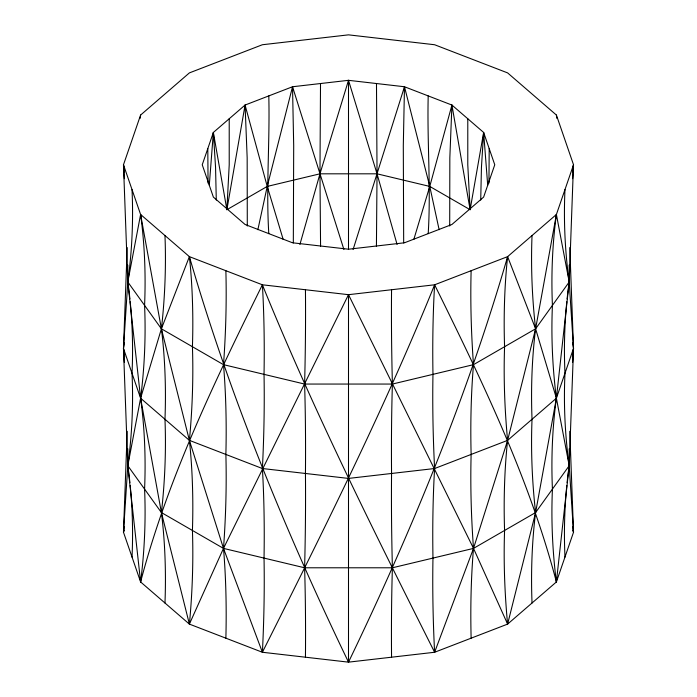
<?xml version="1.0" encoding="UTF-8"?>
<svg xmlns="http://www.w3.org/2000/svg" width="697" height="697" viewBox="0 0 697 697"><rect width="100%" height="100%" fill="white"/><g stroke="black" fill="none" stroke-linecap="round" stroke-linejoin="round"><path stroke-width="1.05" d="M320.576 246.363L319.967 173.814L320.515 83.535M247.296 226.011L247.165 157.87L245.074 105.055L292.522 86.75L348.5 80.321L404.478 86.75L451.926 105.055L483.631 132.447L494.765 164.771L483.631 197.085L451.926 224.478L404.478 242.783L348.5 249.212L292.522 242.783L245.074 224.478L213.369 197.085L202.235 164.771L213.369 132.447L245.074 105.055L267.239 186.421L283.156 239.35M480.721 200.083L481.444 167.358L483.631 132.447L487.708 185.228M376.485 83.535L377.033 173.814L376.424 246.363M208.054 183.154L207.802 148.609M428.202 95.898C427.043 141.857 431.051 187.72 428.202 233.634M293.324 242.948L293.698 145.743L292.522 86.75L267.239 186.421L257.873 229.688M467.783 118.751L467.783 164.753L470.118 209.719L483.631 132.447M489.198 148.609L488.946 183.154M439.127 229.688L429.761 186.421L404.478 86.75L403.302 145.743L403.676 242.948M569.798 431.304L573.526 532.229L556.398 581.951L507.616 624.103L434.614 652.261L348.5 662.15L262.386 652.261L189.384 624.103L140.602 581.951L127.795 465.709L123.474 348.5L127.203 247.566M572.481 172.403A735.535 600.561 0 0 1 573.492 164.762L569.205 281.98L556.398 398.214L535.601 512.548L507.616 624.103L473.516 548.391L348.5 294.683L223.484 548.391L189.384 624.103L161.399 512.548L140.602 398.214L127.795 281.98L123.474 164.771L140.602 115.049L189.384 72.897L262.386 44.739L348.5 34.85L434.614 44.739L507.616 72.897L556.398 115.049L573.526 164.771L556.398 214.484L507.616 256.635L434.614 284.794L348.5 294.683L262.386 284.794C215.007 380.823 167.846 477.942 140.602 581.951L123.474 532.229L127.203 431.304M569.798 247.566L573.526 348.5L569.205 465.709L556.398 581.951C529.154 477.942 481.993 380.823 434.614 284.794C383.725 410.245 323.112 531.367 262.386 652.261L223.484 548.391L189.384 440.365L161.399 328.81L140.602 214.484L123.474 164.771L123.752 169.057M470.118 209.719L451.926 105.055L449.835 157.87L449.704 226.011M123.752 352.795L123.474 348.5L127.795 281.98L127.795 265.078M124.162 530.243L123.474 532.229L127.795 465.709L127.795 448.816M572.62 178.711L573.108 171.201M573.248 169.057L573.526 164.771M572.62 362.449L573.108 354.939M573.248 352.795L573.526 348.5L569.205 281.98L569.205 265.078M209.292 185.228L213.369 132.447L226.882 209.719L229.217 164.753L229.217 118.751M140.245 118.281L140.602 115.049M226.882 209.719L245.074 105.055M556.398 214.484L535.601 328.81L507.616 440.365L473.516 548.391L434.614 652.261C373.888 531.367 313.275 410.245 262.386 284.794L189.384 256.635L140.602 214.484L127.795 281.98L161.399 328.81L223.484 364.653L304.598 384.056L392.402 384.056L473.516 364.653L535.601 328.81L569.205 281.98L556.398 214.484A735.535 554.847 35.7 0 0 552.425 305.399A735.535 554.847 35.7 0 0 556.372 398.214A735.535 554.847 35.7 0 0 552.425 489.128A735.535 554.847 35.7 0 0 556.372 581.943M451.926 105.055L429.761 186.421L413.844 239.35M299.902 244.499L319.967 173.814L348.5 80.321L377.033 173.814L397.098 244.499M353.091 249.535L404.478 86.75M572.838 530.243L573.526 532.229L569.205 465.709L556.398 398.214L535.601 328.81L507.616 256.635C467.112 396.366 411.561 531.184 348.5 662.15C285.439 531.184 229.888 396.366 189.384 256.635L161.399 328.81L140.602 398.214L127.795 465.709L161.399 512.548L223.484 548.391L304.598 567.785L392.402 567.785L473.516 548.391L535.601 512.548L569.205 465.709L569.205 448.816M572.725 342.776A735.535 600.561 0 0 0 573.492 348.5L556.398 398.214L507.616 440.365L434.614 468.523L348.5 478.421L262.386 468.523L189.384 440.365L140.602 398.214L123.474 348.5A735.535 600.561 0 0 0 124.275 342.776M227.797 209.187L267.239 186.421L319.967 173.814L377.033 173.814L429.761 186.421L469.203 209.187M343.909 249.535L292.522 86.75M556.398 115.049L556.755 118.281M213.369 132.447L215.556 167.358L216.279 200.083M123.892 171.201L124.38 178.711M123.892 354.939L124.38 362.449M268.798 233.634C265.949 187.72 269.957 141.857 268.798 95.898M348.5 80.321L348.5 249.5M348.5 294.683L348.5 662.15M124.275 526.514A735.535 600.561 0 0 1 123.508 532.238M225.872 638.191A735.535 333.654 -68.9 0 0 223.502 548.373A735.535 333.654 -68.9 0 0 225.872 454.461A735.535 333.654 -68.9 0 0 223.502 364.636A735.535 333.654 -68.9 0 0 225.872 270.724M262.403 652.244A735.535 229.827 -76.6 0 0 264.032 558.097A735.535 229.827 -76.6 0 0 262.394 468.506A735.535 229.827 -76.6 0 0 264.032 374.367A735.535 229.827 -76.6 0 0 262.394 284.777M305.443 657.219A735.535 117.166 -83.4 0 0 304.606 567.767A735.535 117.166 -83.4 0 0 305.443 473.49A735.535 117.166 -83.4 0 0 304.606 384.038A735.535 117.166 -83.4 0 0 305.443 289.752M471.128 638.191A735.535 333.654 68.9 0 1 473.498 548.373A735.535 333.654 68.9 0 1 471.128 454.461A735.535 333.654 68.9 0 1 473.498 364.636A735.535 333.654 68.9 0 1 471.128 270.724M507.59 624.085A735.535 424.665 60 0 1 504.576 530.478A735.535 424.665 60 0 1 507.59 440.347A735.535 424.665 60 0 1 504.576 346.74A735.535 424.665 60 0 1 507.599 256.618M532.029 603.027A735.535 499.348 49.2 0 1 535.575 512.53A735.535 499.348 49.2 0 1 532.029 419.298A735.535 499.348 49.2 0 1 535.575 328.801A735.535 499.348 49.2 0 1 532.029 235.569M123.508 164.762A735.535 600.561 0 0 1 124.519 172.403M564.979 189.628A735.535 589.026 19 0 0 569.17 281.98A735.535 589.026 19 0 0 567.097 298.917M566.809 301.749A735.535 589.026 19 0 0 564.979 373.357A735.535 589.026 19 0 0 569.17 465.709A735.535 589.026 19 0 0 567.097 482.655M434.606 284.777A735.535 229.827 76.6 0 0 432.968 374.367A735.535 229.827 76.6 0 0 434.597 468.515A735.535 229.827 76.6 0 0 432.968 558.097A735.535 229.827 76.6 0 0 434.597 652.244M391.557 289.752A735.535 117.166 83.4 0 0 392.394 384.038A735.535 117.166 83.4 0 0 391.557 473.481A735.535 117.166 83.4 0 0 392.394 567.767A735.535 117.166 83.4 0 0 391.557 657.219M189.401 256.618A735.535 424.665 -60 0 1 192.424 346.74A735.535 424.665 -60 0 1 189.401 440.356A735.535 424.665 -60 0 1 192.424 530.478A735.535 424.665 -60 0 1 189.401 624.085M164.971 235.569A735.535 499.348 -49.2 0 1 161.425 328.801A735.535 499.348 -49.2 0 1 164.971 419.298A735.535 499.348 -49.2 0 1 161.425 512.539A735.535 499.348 -49.2 0 1 164.971 603.027M140.628 214.476A735.535 554.847 -35.7 0 1 144.575 305.399A735.535 554.847 -35.7 0 1 140.628 398.214A735.535 554.847 -35.7 0 1 144.575 489.128A735.535 554.847 -35.7 0 1 140.628 581.943M132.021 189.628A735.535 589.026 -19 0 1 127.83 281.98A735.535 589.026 -19 0 1 129.903 298.917M130.191 301.749A735.535 589.026 -19 0 1 132.021 373.357A735.535 589.026 -19 0 1 127.83 465.709A735.535 589.026 -19 0 1 129.903 482.655M572.359 357.091A735.535 600.561 0 0 1 573.492 348.5M123.508 348.5A735.535 600.561 0 0 1 124.641 357.091M564.979 557.095A735.535 589.026 19 0 1 566.809 485.487M130.191 485.487A735.535 589.026 -19 0 1 132.021 557.095M573.492 532.238A735.535 600.561 0 0 1 572.725 526.514"/></g></svg>
